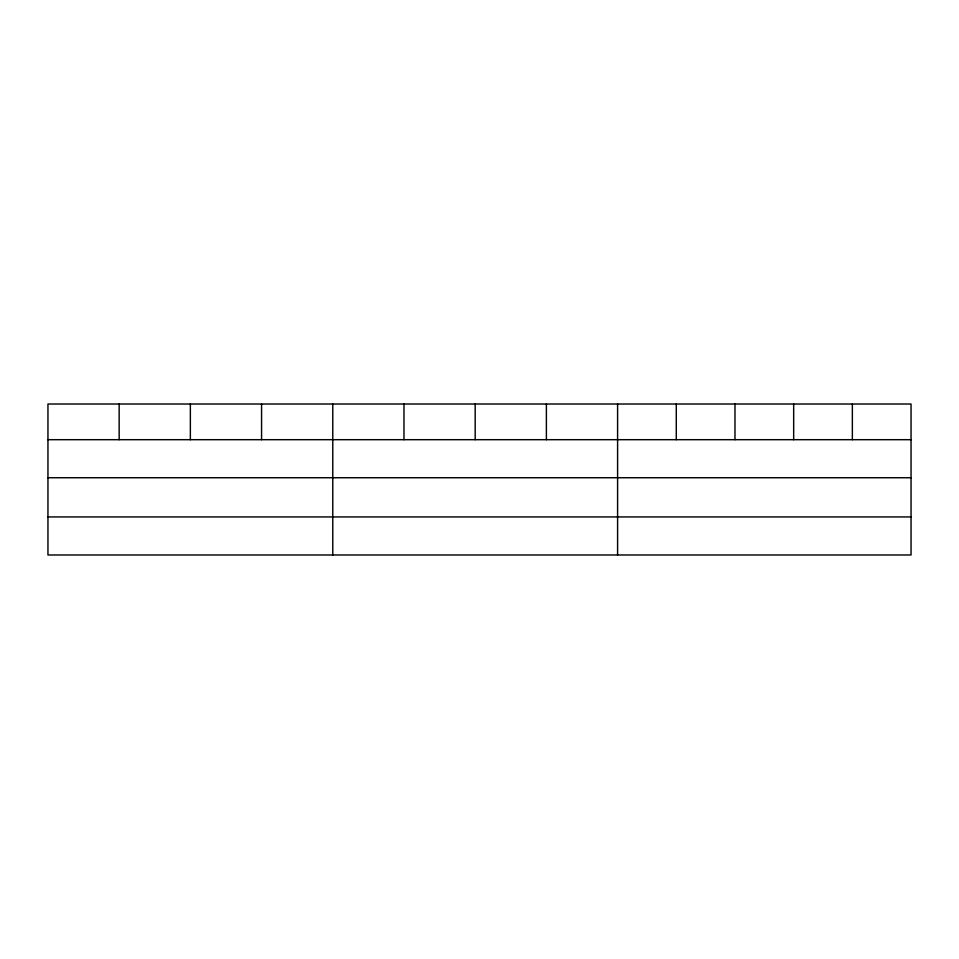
<?xml version="1.0" encoding="UTF-8"?>
<svg xmlns="http://www.w3.org/2000/svg" width="959" height="959" viewBox="0 0 959 959"><rect width="100%" height="100%" fill="white"/><g stroke="black" fill="none" stroke-linecap="round" stroke-linejoin="round"><path stroke-width="1.44" d="M911.05 477.738L911.05 404.015L47.95 404.015L47.95 554.985L911.05 554.985L911.05 477.738L47.95 477.738M47.95 439.69L911.05 439.69M47.95 516.937L911.05 516.937M852.359 404.015L852.359 439.69M793.668 404.015L793.668 439.69M734.978 404.015L734.978 439.69M676.287 404.015L676.287 439.69M617.596 404.015L617.596 554.985M546.39 404.015L546.39 439.69M475.184 404.015L475.184 439.69M403.979 404.015L403.979 439.69M332.773 404.015L332.773 554.985M261.567 404.015L261.567 439.69M190.362 404.015L190.362 439.69M119.156 404.015L119.156 439.69"/></g></svg>
